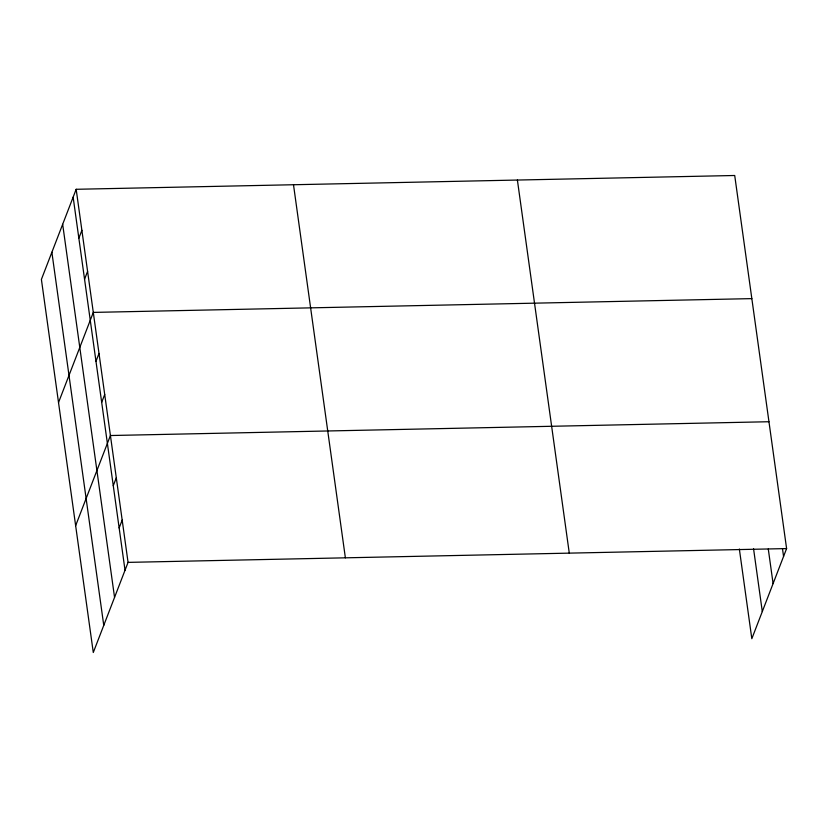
<?xml version="1.0" encoding="UTF-8"?>
<svg xmlns="http://www.w3.org/2000/svg" width="828" height="828" viewBox="0 0 828 828"><rect width="100%" height="100%" fill="white"/><g stroke="black" fill="none" stroke-linecap="round" stroke-linejoin="round"><path stroke-width="1.24" d="M76.176 189.291L41.4 279.419L93.285 652.505L128.061 562.378L76.176 189.291L734.715 175.495L786.6 548.581L751.824 638.709L739.352 549.016M78.846 238.195L81.889 230.329M84.559 279.233L87.592 271.367M58.519 402.532L93.305 312.404L751.834 298.618M95.976 361.308L99.008 353.452M101.678 402.356L104.711 394.49M75.648 525.656L110.424 435.528L768.953 421.731M113.27 485.674L116.303 477.808M119.149 527.953L122.182 520.087M128.061 562.378L786.6 548.581M782.491 548.757L783.567 556.447M768.28 548.995L773.093 583.595M753.563 548.778L762.298 611.561M517.396 180.049L569.281 553.135M293.495 184.737L345.379 557.824M73.143 197.157L125.028 570.233M62.669 224.305L114.554 597.381M51.874 252.271L103.759 625.357"/></g></svg>
